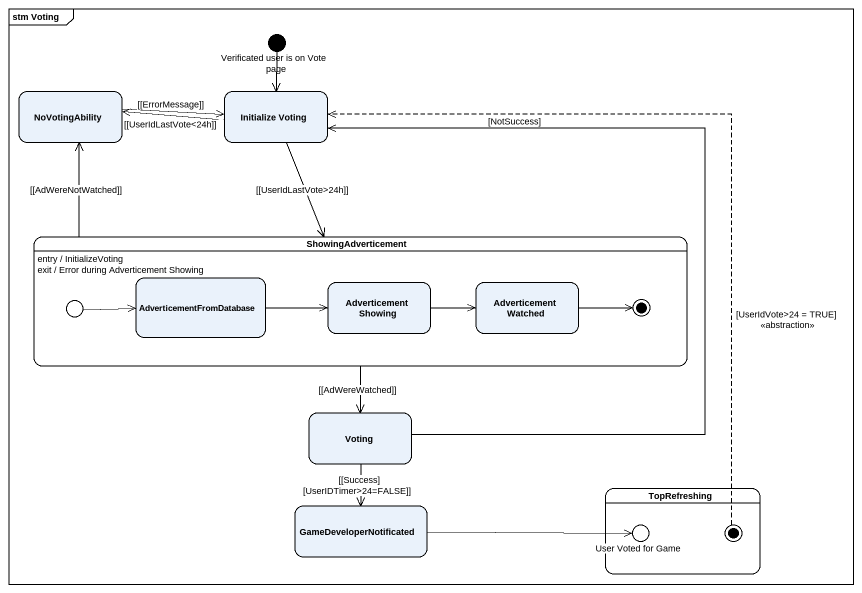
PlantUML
@startuml
mainframe stm Voting
hide empty description
state "Verificated user is on Vote page" as Verificated_user_is_on_Vote <<start>>
state NoVotingAbility
state "Initialize Voting" as Initialize_Voting
state ShowingAdverticement {
  state AdverticementFromDatabase
  state "Adverticement Showing" as Adverticement_Showing
  state "Adverticement Watched" as Adverticement_Watched
  state entry1 <<entryPoint>>
  Adverticement_Watched -right-> [*]
}
ShowingAdverticement : entry / InitializeVoting
ShowingAdverticement : exit / Error during Adverticement Showing
state Voting
state GameDeveloperNotificated
state TopRefreshing {
  state "User Voted for Game" as User_Voted_for_Game <<entryPoint>>
  state final2 <<end>>
}
Verificated_user_is_on_Vote --> Initialize_Voting
NoVotingAbility -right-> Initialize_Voting : ~[~[ErrorMessage]]
Initialize_Voting -left-> NoVotingAbility : ~[~[UserIdLastVote<24h]]
Initialize_Voting --> ShowingAdverticement : ~[~[UserIdLastVote>24h]]
ShowingAdverticement -up-> NoVotingAbility : ~[~[AdWereNotWatched]]
ShowingAdverticement --> Voting : ~[~[AdWereWatched]]
AdverticementFromDatabase -right-> Adverticement_Showing
Adverticement_Showing -right-> Adverticement_Watched
entry1 -right-> AdverticementFromDatabase
Voting -up-> Initialize_Voting : [NotSuccess]
Voting --> GameDeveloperNotificated : ~[~[Success] [UserIDTimer>24=FALSE]]
GameDeveloperNotificated -right-> User_Voted_for_Game
final2 -up[dashed]-> Initialize_Voting : [UserIdVote>24 = TRUE]\n<<abstraction>>
@enduml
